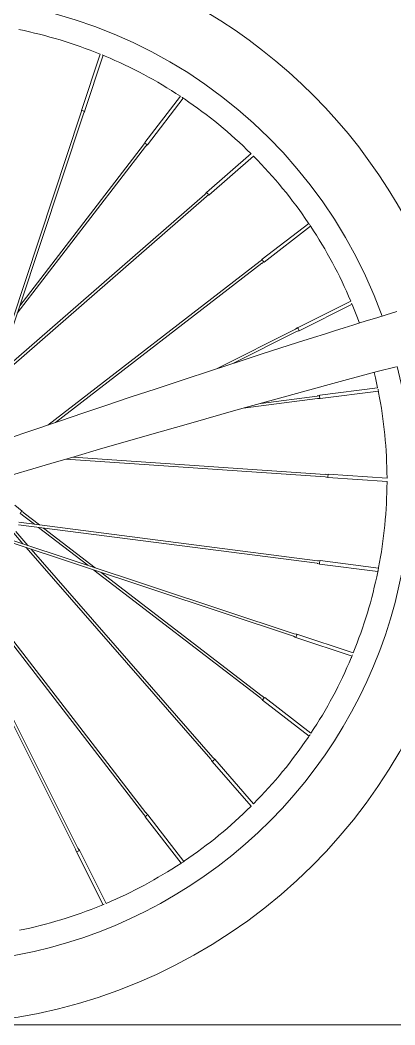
# Model space of a CAD drawing. Header units: inches. Extents: x -26 to 158, y -1 to 132.
# Drawn here: x -9.74 to -1.02, y 87.63 to 111.02 of the extents above; entities that cross this region are included whole.
import ezdxf

# ---------------------------------------------------------------- set-up
doc = ezdxf.new("R2010")
doc.units = ezdxf.units.IN
doc.layers.add('ZANO_R', color=7, linetype='Continuous', lineweight=0)

msp = doc.modelspace()

# ---------------------------------------------------------------- linework, layer by layer
at = {"layer": 'ZANO_R'}
for p, q in [((-7.87615, 110.22575), (-8.31136, 108.91384)), ((-8.23543, 108.88865), (-7.80148, 110.19676)), ((-6.0079, 109.24263), (-6.83668, 108.16512)), ((-6.77326, 108.11634), (-5.94031, 109.19928)), ((-8.32148, 108.85157), (-10.51574, 102.23708)), ((-10.4588, 102.21819), (-8.26453, 108.83268)), ((-9.80376, 104.19274), (-6.81883, 108.07351)), ((-6.86639, 108.11009), (-9.74636, 104.36579)), ((-4.36469, 107.90797), (-5.40213, 107.00392)), ((-5.34957, 106.94361), (-4.30785, 107.85139)), ((-10.32516, 102.62103), (-5.40315, 106.91019)), ((-5.44257, 106.95542), (-10.28802, 102.73298)), ((-3.02447, 106.28649), (-4.1087, 105.44961)), ((-4.05982, 105.38628), (-2.97993, 106.21981)), ((-4.15157, 105.40389), (-9.09001, 101.59207)), ((-8.91474, 101.65157), (-4.11491, 105.35639)), ((-2.04599, 104.4782), (-3.2814, 103.85828)), ((-3.24552, 103.78678), (-2.01369, 104.4049)), ((-3.33258, 103.82141), (-5.15439, 102.90723)), ((-4.77119, 103.03238), (-3.30567, 103.76778)), ((-1.42012, 102.46198), (-2.76806, 102.2861)), ((-4.54811, 101.98325), (-2.82022, 102.2087)), ((-2.82798, 102.2682), (-4.13908, 102.09712)), ((-2.75771, 102.20677), (-1.40299, 102.38354)), ((-8.67142, 100.79933), (-2.64177, 100.38507)), ((-2.63766, 100.44493), (-8.50505, 100.84804)), ((-2.58026, 100.37082), (-1.20193, 100.27612)), ((-1.20193, 100.35631), (-2.57477, 100.45063)), ((-9.68827, 99.59017), (-9.86317, 99.72469)), ((-9.68202, 99.49705), (-9.40278, 99.28227)), ((-9.28458, 99.26705), (-9.64544, 99.54461)), ((-9.77437, 99.26962), (-2.82955, 98.37545)), ((-2.82189, 98.43496), (-9.76671, 99.32913)), ((-9.30832, 99.20961), (-8.16511, 98.3303)), ((-7.99206, 98.2729), (-9.19012, 99.19439)), ((-3.36176, 96.73686), (-9.97625, 98.93112)), ((-9.88453, 99.07588), (-9.66979, 98.82946)), ((-9.55785, 98.79232), (-9.8393, 99.1153)), ((-9.99514, 98.87417), (-3.38065, 96.67991)), ((-9.5923, 98.74054), (-5.30314, 93.81853)), ((-5.25791, 93.85795), (-9.48036, 98.7034)), ((-8.02059, 98.21914), (-4.13982, 95.23421)), ((-2.76946, 98.35763), (-1.41647, 98.18342)), ((-1.40081, 98.26207), (-2.75924, 98.43697)), ((-8.39193, 91.74796), (-11.5175, 97.97669)), ((-11.1354, 98.07329), (-6.85694, 92.53028)), ((-6.80944, 92.56695), (-11.0879, 98.10996)), ((-4.10324, 95.28177), (-7.84755, 98.16174)), ((-11.57113, 97.94978), (-8.44555, 91.72105)), ((-3.32469, 96.65081), (-2.01658, 96.21686)), ((-1.98758, 96.29153), (-3.29949, 96.72674)), ((-4.09699, 95.18865), (-3.01405, 94.35569)), ((-2.9707, 94.42328), (-4.04821, 95.25206)), ((-4.30536, 92.78007), (-5.20941, 93.81751)), ((-5.26972, 93.76495), (-4.36194, 92.72323)), ((-6.82705, 92.4752), (-5.99352, 91.39531)), ((-5.9265, 91.4394), (-6.76372, 92.52408)), ((-7.73513, 90.46137), (-8.35505, 91.69678)), ((-8.42656, 91.6609), (-7.80842, 90.42906)), ((62.92391, 87.63375), (-26.13863, 87.63375))]:
    msp.add_line(p, q, dxfattribs=at)
at = {"layer": 'ZANO_R', "flags": 128}
for points in [[(-8.31268, 108.91352), (-8.31242, 108.89376), (-8.3219, 108.85162)], [(-8.26428, 108.83254), (-8.24429, 108.87566), (-8.23458, 108.88787)], [(-4.37049, 107.91311), (-4.36911, 107.9119), (-4.36469, 107.90797)], [(-4.30785, 107.85139), (-4.30389, 107.847), (-4.30039, 107.84303), (-4.30048, 107.84313)], [(-5.40227, 107.00389), (-5.43006, 106.96731), (-5.44349, 106.9566)], [(-5.40227, 106.90904), (-5.37447, 106.931), (-5.34921, 106.94239)], [(-5.40213, 107.00392), (-5.39948, 107.0022), (-5.39323, 106.99614), (-5.38434, 106.98667), (-5.37415, 106.97525), (-5.36422, 106.9636), (-5.35607, 106.95349), (-5.35092, 106.94647), (-5.34957, 106.94361), (-5.34962, 106.94358)], [(-3.03268, 106.29834), (-3.03164, 106.29698), (-3.02718, 106.2911), (-3.02008, 106.28147), (-3.01128, 106.26907), (-3.00191, 106.25526), (-2.99307, 106.24157), (-2.98565, 106.22956), (-2.98035, 106.22066), (-2.97765, 106.216), (-2.97769, 106.21608)], [(-4.10974, 105.44999), (-4.13043, 105.4228), (-4.15242, 105.40492)], [(-4.11404, 105.35532), (-4.09822, 105.36795), (-4.05993, 105.38567)], [(-1.99778, 104.36219), (-1.90583, 104.12955), (-1.84485, 103.96582)], [(-0.97596, 104.23283), (-1.2249, 104.1569), (-1.43838, 104.09136), (-1.63572, 104.03044), (-1.80885, 103.97675), (-1.99708, 103.91815), (-2.20156, 103.85423), (-2.42236, 103.78495), (-2.65948, 103.71026), (-2.91291, 103.6301), (-3.28799, 103.51085), (-3.6938, 103.38104), (-4.13023, 103.24053), (-4.59714, 103.08923), (-5.28754, 102.86373), (-5.94712, 102.64649), (-6.57596, 102.43786), (-7.1742, 102.23817), (-7.74199, 102.04766), (-8.27945, 101.86655), (-8.79752, 101.69136), (-9.60469, 101.41738), (-10.42491, 101.138)], [(-3.28255, 103.85899), (-3.29635, 103.84483), (-3.33285, 103.82174)], [(-3.30559, 103.76751), (-3.26097, 103.78386), (-3.24546, 103.78563)], [(-11.76869, 99.88685), (-11.46678, 99.97611), (-11.2075, 100.05275), (-10.99084, 100.11676), (-10.81681, 100.16817), (-10.68541, 100.20697), (-10.58441, 100.23679), (-10.48028, 100.26752), (-10.37108, 100.29974), (-9.99497, 100.41063), (-9.56887, 100.53606), (-9.0194, 100.69745), (-8.45847, 100.86168), (-7.88652, 101.0285), (-6.83765, 101.33237), (-5.76801, 101.63894), (-4.71805, 101.93593), (-3.61987, 102.24168), (-2.54687, 102.5352), (-2.20578, 102.6274), (-1.83367, 102.72736), (-1.4292, 102.83522), (-0.99251, 102.95043)], [(-1.49905, 102.8164), (-1.47046, 102.69445), (-1.42012, 102.46198)], [(-1.41161, 102.42587), (-1.40885, 102.41371), (-1.40549, 102.39733), (-1.40259, 102.38137), (-1.40038, 102.36761), (-1.39894, 102.35762), (-1.39826, 102.35258), (-1.39829, 102.35279)], [(-2.64196, 100.38363), (-2.60678, 100.37951), (-2.58087, 100.3697)], [(-2.5749, 100.45071), (-2.62041, 100.44449), (-2.63749, 100.44641)], [(-2.57481, 100.45063), (-2.57477, 100.45063), (-2.57412, 100.44753), (-2.57398, 100.43883), (-2.57439, 100.42585), (-2.57527, 100.41057), (-2.57649, 100.39531), (-2.57786, 100.3824), (-2.57919, 100.3738), (-2.58026, 100.37082), (-2.58031, 100.37083)], [(-1.20238, 100.36366), (-1.20239, 100.36379), (-1.20205, 100.35854), (-1.20194, 100.35631)], [(-9.71746, 99.56215), (-9.70776, 99.57401), (-9.69881, 99.58349), (-9.69197, 99.58917), (-9.68827, 99.59017), (-9.68807, 99.58995)], [(-2.82969, 98.37407), (-2.80958, 98.37181), (-2.76997, 98.35727)], [(-2.75972, 98.43798), (-2.79356, 98.43338), (-2.82176, 98.43629)], [(-1.39827, 98.27608), (-1.39822, 98.27644), (-1.39877, 98.27231), (-1.40008, 98.26311), (-1.40217, 98.24987), (-1.40497, 98.23411), (-1.40827, 98.21767), (-1.41169, 98.2024), (-1.41473, 98.18995), (-1.41687, 98.18168), (-1.41771, 98.17854), (-1.41766, 98.17871)], [(-3.38079, 96.67966), (-3.33767, 96.65967), (-3.32546, 96.64996)], [(-3.29981, 96.72806), (-3.31958, 96.7278), (-3.36171, 96.73728)], [(-2.00562, 96.24439), (-2.00605, 96.24322), (-2.01177, 96.22849), (-2.01818, 96.21298), (-2.02456, 96.19846), (-2.03011, 96.18648), (-2.03404, 96.17832), (-2.03574, 96.17486), (-2.03559, 96.17515)], [(-5.30429, 93.81765), (-5.28233, 93.78985), (-5.27094, 93.76459)], [(-5.20944, 93.81753), (-5.20941, 93.81751), (-5.21114, 93.81486), (-5.21719, 93.80861), (-5.22666, 93.79972), (-5.23808, 93.78953), (-5.24974, 93.7796), (-5.25984, 93.77145), (-5.26686, 93.7663), (-5.26972, 93.76495), (-5.26975, 93.765)], [(-5.20944, 93.81765), (-5.24602, 93.84544), (-5.25673, 93.85887)], [(-4.36011, 92.72487), (-4.36595, 92.7196), (-4.37017, 92.71588), (-4.37019, 92.71586)], [(-4.30013, 92.78598), (-4.30008, 92.78603), (-4.30124, 92.78471), (-4.30536, 92.78007)], [(-6.85801, 92.52942), (-6.84538, 92.51359), (-6.82766, 92.47531)], [(-6.76334, 92.52512), (-6.79053, 92.54581), (-6.80841, 92.5678)], [(-8.44583, 91.72097), (-8.42947, 91.67635), (-8.4277, 91.66084)], [(-8.35434, 91.69793), (-8.3685, 91.71173), (-8.39159, 91.74822)], [(-5.91528, 91.44784), (-5.91526, 91.44786), (-5.91963, 91.44453), (-5.92799, 91.43829), (-5.93952, 91.42998), (-5.95299, 91.42069), (-5.96691, 91.41153), (-5.9797, 91.40351), (-5.98988, 91.39738), (-5.99618, 91.39369), (-5.99779, 91.39276), (-5.99576, 91.39394)]]:
    msp.add_lwpolyline(points, dxfattribs=at)
at = {"layer": 'ZANO_R'}
for centre, radius, start, end in [((-11.89898, 100.31436), 12.6811, 94.087833, 13.665694), ((-11.89898, 100.31436), 12.6811, 19.4699, 77.401357), ((-11.89898, 100.31436), 11.25, 19.821861, 180), ((-11.89898, 100.31436), 10.69667, 67.908804, 78.483156), ((-8.08574, 109.51907), 0.73492, 63.688872, 69.543264), ((-11.89898, 100.31436), 10.69667, 56.582267, 67.235926), ((-6.36528, 108.59534), 0.73848, 52.455068, 58.210361), ((-11.89898, 100.31436), 10.69667, 45.26603, 55.985936), ((-8.31952, 108.79919), 0.11487, 65.830227, 85.933008), ((-8.28751, 108.81582), 0.08944, 54.425441, 80.330185), ((-6.94758, 108.19153), 0.11369, 314.867462, 346.421296), ((-6.7521, 108.20947), 0.0955, 207.672384, 257.195555), ((-6.71693, 108.01312), 0.11732, 118.916641, 149.370954), ((-11.89898, 100.31436), 10.69667, 34.016057, 44.735759), ((-11.89898, 100.31436), 10.69667, 22.908804, 33.485954), ((-4.03295, 105.46994), 0.07843, 195.019953, 224.846569), ((-4.02096, 105.45442), 0.07844, 210.481856, 240.304779), ((-2.68419, 104.13055), 0.72449, 18.645349, 24.584272), ((-3.36838, 103.78289), 0.11504, 20.846429, 40.920073), ((-3.33395, 103.77206), 0.08956, 9.442944, 35.310759), ((-11.89898, 100.31436), 11.25, 180, 13.589659), ((-2.82783, 102.38326), 0.11375, 269.876637, 301.411878), ((-2.79087, 102.09393), 0.11734, 73.920054, 104.36949), ((-2.65979, 102.25989), 0.1114, 166.391322, 208.477001), ((-11.89898, 100.31436), 10.69667, 0.263997, 10.985796), ((-11.89898, 100.31436), 10.69667, 349.015178, 359.73369), ((-1.70576, 100.29962), 0.50457, 356.027283, 357.328668), ((-9.68033, 99.51895), 0.05696, 130.675896, 172.273486), ((-9.76341, 99.41595), 0.11358, 44.862393, 76.313128), ((-9.5849, 99.64664), 0.11752, 208.82413, 239.353695), ((-2.69387, 98.37833), 0.07837, 165.469318, 195.316752), ((-2.69134, 98.3978), 0.07839, 150.014823, 179.855871), ((-11.89898, 100.31436), 10.69667, 337.908804, 348.483266), ((-3.3975, 96.70288), 0.08943, 324.426951, 350.333577), ((-3.41427, 96.73493), 0.115, 335.841513, 355.92254), ((-11.89898, 100.31436), 10.69667, 326.582267, 337.234642), ((-4.20026, 95.13225), 0.1174, 28.927952, 59.362774), ((-4.02174, 95.36307), 0.11381, 224.882583, 256.402147), ((-3.99019, 95.15696), 0.1114, 121.390222, 163.476693), ((-11.89898, 100.31436), 10.69667, 315.265484, 325.985754), ((-3.60105, 94.76893), 0.71789, 322.373425, 328.294067), ((-11.89898, 100.31436), 10.69667, 304.014198, 314.735851), ((-6.75897, 92.4364), 0.07835, 120.46514, 150.319157), ((-6.74343, 92.4484), 0.07835, 105.006616, 134.863231), ((-8.44126, 91.74929), 0.08952, 279.436368, 305.317882), ((-8.43046, 91.78378), 0.11506, 290.848287, 310.918216), ((-11.89898, 100.31436), 10.69667, 292.908804, 303.48442), ((-11.89898, 100.31436), 10.69667, 281.582267, 292.236121), ((-8.0792, 91.09071), 0.71495, 288.604733, 294.626253)]:
    msp.add_arc(centre, radius, start, end, dxfattribs=at)

doc.saveas('drawing.dxf')
